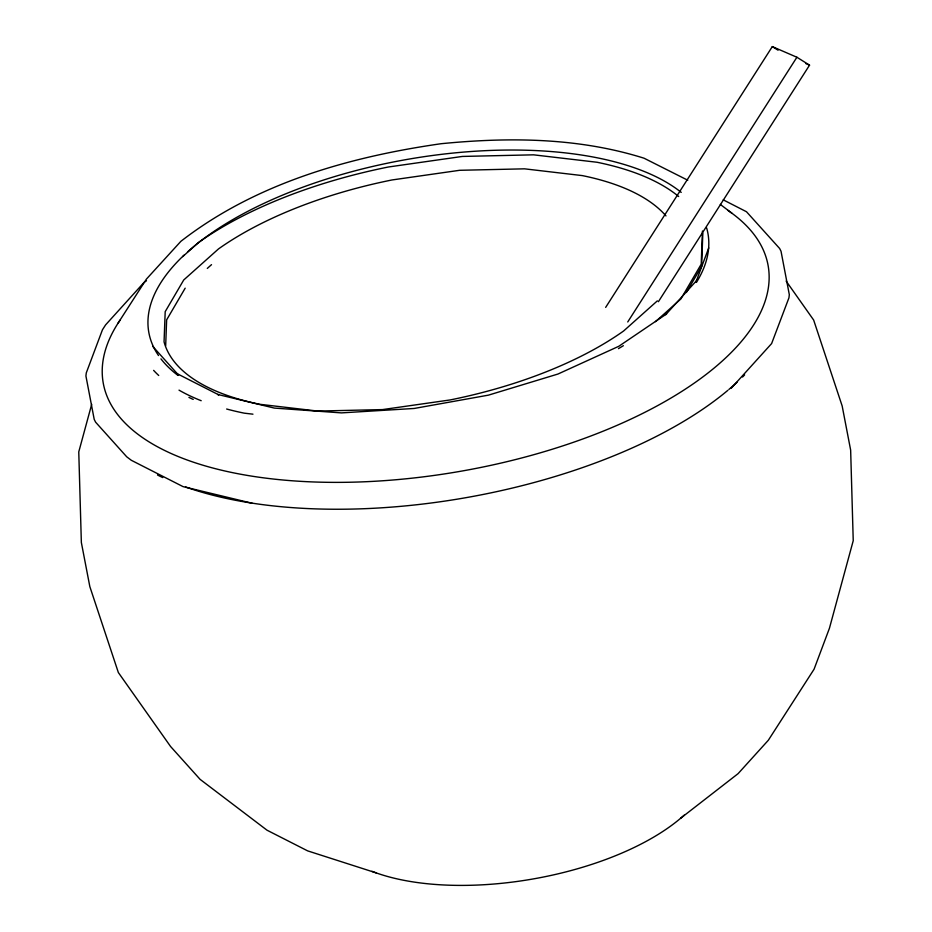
<?xml version="1.0" encoding="UTF-8"?>
<svg xmlns="http://www.w3.org/2000/svg" width="932" height="932" viewBox="0 0 932 932"><rect width="100%" height="100%" fill="white"/><g stroke="black" fill="none" stroke-linecap="round" stroke-linejoin="round"><path stroke-width="1.4" d="M165.675 345.725L166.642 319.862L185.177 288.174M702.448 231.02L701.213 264.199L680.861 298.974L655.476 321.657M702.833 233.256L701.598 266.424L686.336 292.508M91.686 404.348L78.766 451.892L81.352 542.482L89.833 586.601L118.352 672.543L170.556 746.474L200.1 779.362L267.018 830.202L307.63 850.869L376.213 872.9M695.82 282.384L708.751 247.889M605.66 307.397L772.313 46.6L796.907 57.248L809.547 65.158L658.4 301.688M627.737 321.959L796.907 57.248M117.921 323.381L146.417 279.111L180.866 241.33C255.531 183.383 348.848 156.937 441.116 143.714C509.012 137.027 578.446 137.528 644.07 158.219L687.769 180.214M665.716 314.678L697.089 280.031M731.177 388.26L771.614 343.57L788.95 297.797L789.322 294.687L781.028 251.256L779.618 248.471L746.497 211.75L723.244 199.844M182.707 256.615L198.574 242.448A295.223 130.34 -10 0 1 388.353 167.003L462.377 156.436L533.558 154.829L597.051 162.261A275.057 121.44 -10 0 1 678.694 196.524M207.3 268.416L211.517 264.653M657.351 300.861L623.648 330.965A269.954 119.191 -10 0 1 450.121 399.945L382.516 409.591L317.602 411.07L259.818 404.29A249.846 110.314 -10 0 1 164.055 341.846L165.197 311.661L183.732 279.973L218.496 248.926A269.954 119.191 -10 0 1 392.023 179.958L459.627 170.3L524.541 168.832L582.325 175.6A249.846 110.314 -10 0 1 665.961 215.898M680.605 818.284L738.109 773.63L768.329 740.253L814.079 669.199L829.433 628.261L853.234 540.688L850.648 450.098L842.167 405.979L813.648 320.037L786.142 281.08M146.452 280.788L144.064 282.408L105.584 324.907L102.45 329.788L86.292 372.87L85.919 375.98L94.214 419.4L95.623 422.196L126.717 456.797L131.319 460.292L183.022 486.609L252.188 503.268M666.59 313.921L618.79 346.296L557.965 374.035L488.426 395.145L414.204 408.461L341.438 412.888L274.358 408.088L217.715 394.457L218.775 394.865L176.626 373.417M252.956 414.181L244.3 413.167A275.057 121.44 -10 0 1 226.639 409.02M805.667 63.481L809.547 65.158M772.313 46.6L778.069 50.2M720.319 204.423L731.9 213.218M152.755 346.401L178.606 375.177M727.717 210.271A337.594 149.05 -10 0 1 464.835 470.52A337.594 149.05 -10 0 1 120.065 320.142M706.642 227.921A283.899 125.342 -10 0 1 696.437 282.408M178 375.433A283.899 125.342 -10 0 1 160.956 358.878M158.522 355.546A283.899 125.342 -10 0 1 184.047 255.135M187.495 251.966A283.899 125.342 -10 0 1 441.046 154.397A283.899 125.342 -10 0 1 681.234 192.388M744.633 374.92A347.939 153.617 -10 0 1 742.524 377.017M737.049 382.248A347.939 153.617 -10 0 1 728.906 389.436M727.904 390.287A347.939 153.617 -10 0 1 185.526 486.935M162.75 477.58A347.939 153.617 -10 0 1 157.485 474.994M684.193 815.151A194.905 86.059 -10 0 1 371.903 871.292M623.368 345.702A295.223 130.34 -10 0 1 618.452 348.626M201.195 400.713A275.057 121.44 -10 0 1 179.014 390.135M158.72 375.48A275.057 121.44 -10 0 1 153.629 370.365M193.227 399.409A275.057 121.44 -10 0 1 188.916 397.393"/></g></svg>
